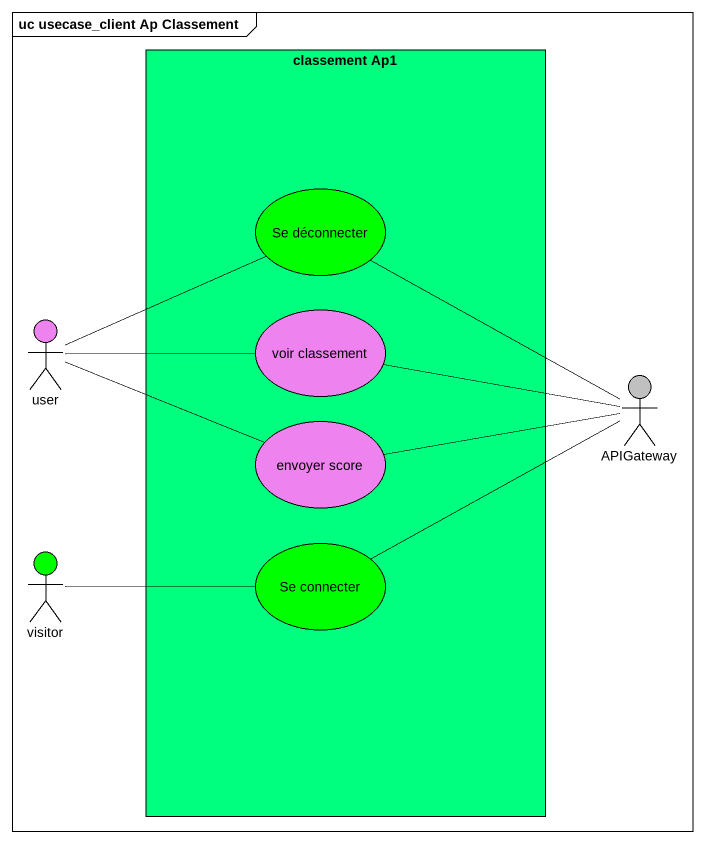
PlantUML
@startuml
mainframe uc usecase_client Ap Classement
rectangle "classement Ap1" as classement_Ap1 #00FF7F {
  usecase "Se déconnecter" as Se_déconnecter #00FF00
  usecase "voir classement" as voir_classement #EE82EE
  usecase "envoyer score" as envoyer_score #EE82EE
  usecase "Se connecter" as Se_connecter #00FF00
}
actor user #EE82EE
actor APIGateway #C0C0C0
actor visitor #00FF00
Se_déconnecter -- APIGateway
user -right- Se_déconnecter
user -right- voir_classement
user -right- envoyer_score
voir_classement -right- APIGateway
envoyer_score -right- APIGateway
visitor -right- Se_connecter
Se_connecter -right- APIGateway
@enduml
